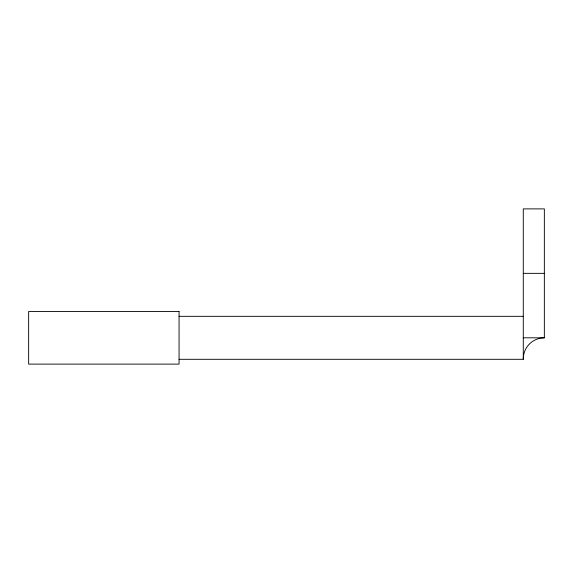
<?xml version="1.0" encoding="UTF-8"?>
<svg xmlns="http://www.w3.org/2000/svg" width="573" height="573" viewBox="0 0 573 573"><rect width="100%" height="100%" fill="white"/><g stroke="black" fill="none" stroke-linecap="round" stroke-linejoin="round"><path stroke-width="0.86" d="M523.285 273.35L544.35 273.35M179.062 316.325L523.285 316.325M523.285 337.812L544.35 337.812L544.35 208.887L523.285 208.887L523.285 359.3L179.062 359.3M523.285 359.3A21.072 21.072 0 0 1 544.35 337.812M179.062 311.511L28.65 311.511L28.65 364.113L179.062 364.113L179.062 311.511"/></g></svg>
